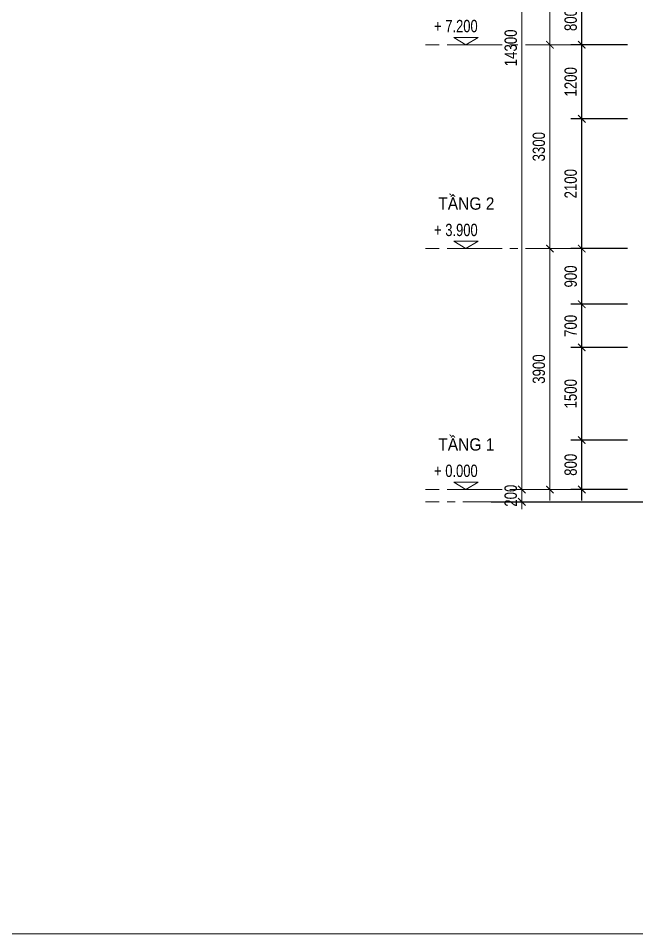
# Model space of a CAD drawing. Header units: millimetres. Extents: x -78046 to 260989, y -99288 to 158505.
# Drawn here: x 221887 to 231897, y -6424 to 8395 of the extents above; entities that cross this region are included whole.
import ezdxf

# ---------------------------------------------------------------- set-up
doc = ezdxf.new("R2010")
doc.units = ezdxf.units.MM
doc.header["$LTSCALE"] = 100
doc.header["$PDMODE"] = 98
doc.linetypes.add('CENTER', pattern=[50.8, 31.75, -6.35, 6.35, -6.35])
doc.layers.get('Defpoints').update_dxf_attribs({"lineweight": 13})
for name, color, linetype, lineweight in [('-CENTER', 143, 'CENTER', 13), ('-DIM', 9, 'Continuous', 13), ('-DOOR', 137, 'Continuous', 9), ('-KH', 143, 'Continuous', 13), ('-LINE1', 7, 'Continuous', 18), ('-TEXT', 7, 'Continuous', 15)]:
    doc.layers.add(name, color=color, linetype=linetype, lineweight=lineweight)
doc.styles.add('1', font='arial.ttf')
doc.styles.add('AVANH', font='VHAVAN_2.TTF', dxfattribs={"width": 0.8})
doc.styles.add('X-5M-DH-TUM1$0$AVANTH', font='arial.ttf', dxfattribs={"width": 0.9})
doc.dimstyles.new('C_100A3', dxfattribs={"dimscale": 100, "dimtxt": 2.5, "dimasz": 1.2, "dimexe": 1.8, "dimexo": 0, "dimgap": 0.75, "dimtad": 1, "dimdec": 0, "dimzin": 0, "dimdsep": 46, "dimtxsty": 'AVANH', "dimblk": 'ARCHTICK', "dimcen": 0, "dimdle": 1.8, "dimclrd": 256, "dimclre": 256, "dimclrt": 7, "dimadec": 0, "dimazin": 0, "dimtfac": 0.0001, "dimtdec": 0, "dimtix": 1, "dimtmove": 2, "dimatfit": 3, "dimldrblk": 'ARCHTICK', "dimfxl": 1.8, "dimtolj": 1, "dimtzin": 0, "dimarcsym": 0})

# ---------------------------------------------------------------- blocks, each defined once
blk = doc.blocks.new('_ARCHTICK')
at = {"const_width": 0.15}
blk.add_lwpolyline([(-0.5, -0.5), (0.5, 0.5)], dxfattribs=at)
blk = doc.blocks.new('*D87')
at = {"layer": '-DIM', "lineweight": -2, "transparency": 16777216}
for p, q in [((-1874, 4280), (-1874, 20)), ((-1120, 4100), (-2054, 4100)), ((-1120, 200), (-2054, 200))]:
    blk.add_line(p, q, dxfattribs=at)
at = {"layer": 'Defpoints', "color": 0, "transparency": 16777216}
for p in [(-1120, 4100), (-1874, 200), (-1120, 200)]:
    blk.add_point(p, dxfattribs=at)
at = {"layer": '-DIM', "lineweight": -2, "transparency": 16777216, "xscale": 120, "yscale": 120, "zscale": 120}
for p, rotation in [((-1874, 4100), 90), ((-1874, 200), 270)]:
    blk.add_blockref('_ARCHTICK', p, dxfattribs=dict(at, rotation=rotation))
at = {"layer": '-DIM', "color": 7, "transparency": 16777216, "insert": (-2053, 2150), "char_height": 200, "attachment_point": 5, "rotation": 90, "style": 'AVANH'}
blk.add_mtext('\\A1;3900', dxfattribs=at)
blk = doc.blocks.new('*D88')
at = {"layer": '-DIM', "lineweight": -2, "transparency": 16777216}
for p, q in [((-1874, 3920), (-1874, 7580)), ((-1120, 7400), (-2054, 7400)), ((-1120, 4100), (-2054, 4100))]:
    blk.add_line(p, q, dxfattribs=at)
at = {"layer": 'Defpoints', "color": 0, "transparency": 16777216}
for p in [(-1874, 7400), (-1120, 7400), (-1120, 4100)]:
    blk.add_point(p, dxfattribs=at)
at = {"layer": '-DIM', "lineweight": -2, "transparency": 16777216, "xscale": 120, "yscale": 120, "zscale": 120}
for p, rotation in [((-1874, 7400), 90), ((-1874, 4100), 270)]:
    blk.add_blockref('_ARCHTICK', p, dxfattribs=dict(at, rotation=rotation))
at = {"layer": '-DIM', "color": 7, "transparency": 16777216, "insert": (-2053, 5750), "char_height": 200, "attachment_point": 5, "rotation": 90, "style": 'AVANH'}
blk.add_mtext('\\A1;3300', dxfattribs=at)
blk = doc.blocks.new('*D89')
at = {"layer": '-DIM', "lineweight": -2, "transparency": 16777216}
for p, q in [((-1874, 7220), (-1874, 10880)), ((-1120, 10700), (-2054, 10700)), ((-1120, 7400), (-2054, 7400))]:
    blk.add_line(p, q, dxfattribs=at)
at = {"layer": 'Defpoints', "color": 0, "transparency": 16777216}
for p in [(-1874, 10700), (-1120, 10700), (-1120, 7400)]:
    blk.add_point(p, dxfattribs=at)
at = {"layer": '-DIM', "lineweight": -2, "transparency": 16777216, "xscale": 120, "yscale": 120, "zscale": 120}
for p, rotation in [((-1874, 10700), 90), ((-1874, 7400), 270)]:
    blk.add_blockref('_ARCHTICK', p, dxfattribs=dict(at, rotation=rotation))
at = {"layer": '-DIM', "color": 7, "transparency": 16777216, "insert": (-2053, 9050), "char_height": 200, "attachment_point": 5, "rotation": 90, "style": 'AVANH'}
blk.add_mtext('\\A1;3300', dxfattribs=at)
blk = doc.blocks.new('*D91')
at = {"layer": '-DIM', "lineweight": -2, "transparency": 16777216}
for p, q in [((-2329, 200), (-2329, 320)), ((-1120, 200), (-2509, 200)), ((-2329, 0), (-2329, 200)), ((-1120, 0), (-2509, 0)), ((-2329, 0), (-2329, -120))]:
    blk.add_line(p, q, dxfattribs=at)
at = {"layer": 'Defpoints', "color": 0, "transparency": 16777216}
for p in [(-2329, 200), (-1120, 200), (-1120, 0)]:
    blk.add_point(p, dxfattribs=at)
at = {"layer": '-DIM', "lineweight": -2, "transparency": 16777216, "xscale": 120, "yscale": 120, "zscale": 120}
for p, rotation in [((-2329, 200), 270), ((-2329, 0), 90)]:
    blk.add_blockref('_ARCHTICK', p, dxfattribs=dict(at, rotation=rotation))
at = {"layer": '-DIM', "color": 7, "transparency": 16777216, "insert": (-2508, 100), "char_height": 200, "attachment_point": 5, "rotation": 90, "style": 'AVANH'}
blk.add_mtext('\\A1;200', dxfattribs=at)
blk = doc.blocks.new('*D92')
at = {"layer": '-DIM', "lineweight": -2, "transparency": 16777216}
for p, q in [((-2329, 20), (-2329, 14680)), ((-1120, 14500), (-2509, 14500)), ((-1120, 200), (-2509, 200))]:
    blk.add_line(p, q, dxfattribs=at)
at = {"layer": 'Defpoints', "color": 0, "transparency": 16777216}
for p in [(-2329, 14500), (-1120, 14500), (-1120, 200)]:
    blk.add_point(p, dxfattribs=at)
at = {"layer": '-DIM', "lineweight": -2, "transparency": 16777216, "xscale": 120, "yscale": 120, "zscale": 120}
for p, rotation in [((-2329, 14500), 90), ((-2329, 200), 270)]:
    blk.add_blockref('_ARCHTICK', p, dxfattribs=dict(at, rotation=rotation))
at = {"layer": '-DIM', "color": 7, "transparency": 16777216, "insert": (-2508, 7350), "char_height": 200, "attachment_point": 5, "rotation": 90, "style": 'AVANH'}
blk.add_mtext('\\A1;14300', dxfattribs=at)
blk = doc.blocks.new('cot')
at = {"layer": '-KH'}
blk.add_line((116899, -109064), (117274, -109064), dxfattribs=at)
blk.add_lwpolyline([(117286, -108944), (116888, -108944), (117087, -109064)], close=True, dxfattribs=at)
blk.add_solid([(117087, -109064), (117087, -108944), (117286, -108944), (117087, -109064)], dxfattribs=at)
blk = doc.blocks.new('*D512')
at = {"layer": '-DIM', "lineweight": -2, "transparency": 16777216}
for p, q in [((231008, 587), (231008, 1747)), ((231750, 1567), (230828, 1567)), ((231750, 767), (230828, 767))]:
    blk.add_line(p, q, dxfattribs=at)
at = {"layer": 'Defpoints', "color": 0, "transparency": 16777216}
for p in [(231008, 1567), (231750, 1567), (231750, 767)]:
    blk.add_point(p, dxfattribs=at)
at = {"layer": '-DIM', "lineweight": -2, "transparency": 16777216, "xscale": 120, "yscale": 120, "zscale": 120}
for p, rotation in [((231008, 1567), 90), ((231008, 767), 270)]:
    blk.add_blockref('_ARCHTICK', p, dxfattribs=dict(at, rotation=rotation))
at = {"layer": '-DIM', "color": 7, "transparency": 16777216, "insert": (230829, 1167), "char_height": 200, "attachment_point": 5, "rotation": 90, "style": 'AVANH'}
blk.add_mtext('\\A1;800', dxfattribs=at)
blk = doc.blocks.new('*D513')
at = {"layer": '-DIM', "lineweight": -2, "transparency": 16777216}
for p, q in [((231008, 1387), (231008, 3247)), ((231750, 3067), (230828, 3067)), ((231750, 1567), (230828, 1567))]:
    blk.add_line(p, q, dxfattribs=at)
at = {"layer": 'Defpoints', "color": 0, "transparency": 16777216}
for p in [(231008, 3067), (231750, 3067), (231750, 1567)]:
    blk.add_point(p, dxfattribs=at)
at = {"layer": '-DIM', "lineweight": -2, "transparency": 16777216, "xscale": 120, "yscale": 120, "zscale": 120}
for p, rotation in [((231008, 3067), 90), ((231008, 1567), 270)]:
    blk.add_blockref('_ARCHTICK', p, dxfattribs=dict(at, rotation=rotation))
at = {"layer": '-DIM', "color": 7, "transparency": 16777216, "insert": (230829, 2317), "char_height": 200, "attachment_point": 5, "rotation": 90, "style": 'AVANH'}
blk.add_mtext('\\A1;1500', dxfattribs=at)
blk = doc.blocks.new('*D514')
at = {"layer": '-DIM', "lineweight": -2, "transparency": 16777216}
for p, q in [((231008, 2887), (231008, 3946)), ((231750, 3766), (230828, 3766)), ((231750, 3067), (230828, 3067))]:
    blk.add_line(p, q, dxfattribs=at)
at = {"layer": 'Defpoints', "color": 0, "transparency": 16777216}
for p in [(231008, 3766), (231750, 3766), (231750, 3067)]:
    blk.add_point(p, dxfattribs=at)
at = {"layer": '-DIM', "lineweight": -2, "transparency": 16777216, "xscale": 120, "yscale": 120, "zscale": 120}
for p, rotation in [((231008, 3766), 90), ((231008, 3067), 270)]:
    blk.add_blockref('_ARCHTICK', p, dxfattribs=dict(at, rotation=rotation))
at = {"layer": '-DIM', "color": 7, "transparency": 16777216, "insert": (230829, 3416), "char_height": 200, "attachment_point": 5, "rotation": 90, "style": 'AVANH'}
blk.add_mtext('\\A1;700', dxfattribs=at)
blk = doc.blocks.new('*D515')
at = {"layer": '-DIM', "lineweight": -2, "transparency": 16777216}
for p, q in [((231008, 3586), (231008, 4847)), ((231750, 4667), (230828, 4667)), ((231750, 3766), (230828, 3766))]:
    blk.add_line(p, q, dxfattribs=at)
at = {"layer": 'Defpoints', "color": 0, "transparency": 16777216}
for p in [(231008, 4667), (231750, 4667), (231750, 3766)]:
    blk.add_point(p, dxfattribs=at)
at = {"layer": '-DIM', "lineweight": -2, "transparency": 16777216, "xscale": 120, "yscale": 120, "zscale": 120}
for p, rotation in [((231008, 4667), 90), ((231008, 3766), 270)]:
    blk.add_blockref('_ARCHTICK', p, dxfattribs=dict(at, rotation=rotation))
at = {"layer": '-DIM', "color": 7, "transparency": 16777216, "insert": (230829, 4216), "char_height": 200, "attachment_point": 5, "rotation": 90, "style": 'AVANH'}
blk.add_mtext('\\A1;900', dxfattribs=at)
blk = doc.blocks.new('*D505')
at = {"layer": '-DIM', "lineweight": -2, "transparency": 16777216}
for p, q in [((231008, 4487), (231008, 6947)), ((231750, 6767), (230828, 6767)), ((231750, 4667), (230828, 4667))]:
    blk.add_line(p, q, dxfattribs=at)
at = {"layer": 'Defpoints', "color": 0, "transparency": 16777216}
for p in [(231008, 6767), (231750, 6767), (231750, 4667)]:
    blk.add_point(p, dxfattribs=at)
at = {"layer": '-DIM', "lineweight": -2, "transparency": 16777216, "xscale": 120, "yscale": 120, "zscale": 120}
for p, rotation in [((231008, 6767), 90), ((231008, 4667), 270)]:
    blk.add_blockref('_ARCHTICK', p, dxfattribs=dict(at, rotation=rotation))
at = {"layer": '-DIM', "color": 7, "transparency": 16777216, "insert": (230829, 5717), "char_height": 200, "attachment_point": 5, "rotation": 90, "style": 'AVANH'}
blk.add_mtext('\\A1;2100', dxfattribs=at)
blk = doc.blocks.new('*D506')
at = {"layer": '-DIM', "lineweight": -2, "transparency": 16777216}
for p, q in [((231008, 6587), (231008, 8147)), ((231750, 7967), (230828, 7967)), ((231750, 6767), (230828, 6767))]:
    blk.add_line(p, q, dxfattribs=at)
at = {"layer": 'Defpoints', "color": 0, "transparency": 16777216}
for p in [(231008, 7967), (231750, 7967), (231750, 6767)]:
    blk.add_point(p, dxfattribs=at)
at = {"layer": '-DIM', "lineweight": -2, "transparency": 16777216, "xscale": 120, "yscale": 120, "zscale": 120}
for p, rotation in [((231008, 7967), 90), ((231008, 6767), 270)]:
    blk.add_blockref('_ARCHTICK', p, dxfattribs=dict(at, rotation=rotation))
at = {"layer": '-DIM', "color": 7, "transparency": 16777216, "insert": (230829, 7367), "char_height": 200, "attachment_point": 5, "rotation": 90, "style": 'AVANH'}
blk.add_mtext('\\A1;1200', dxfattribs=at)
blk = doc.blocks.new('*D507')
at = {"layer": '-DIM', "lineweight": -2, "transparency": 16777216}
for p, q in [((231008, 7787), (231008, 8946)), ((231750, 8766), (230828, 8766)), ((231750, 7967), (230828, 7967))]:
    blk.add_line(p, q, dxfattribs=at)
at = {"layer": 'Defpoints', "color": 0, "transparency": 16777216}
for p in [(231008, 8766), (231750, 8766), (231750, 7967)]:
    blk.add_point(p, dxfattribs=at)
at = {"layer": '-DIM', "lineweight": -2, "transparency": 16777216, "xscale": 120, "yscale": 120, "zscale": 120}
for p, rotation in [((231008, 8766), 90), ((231008, 7967), 270)]:
    blk.add_blockref('_ARCHTICK', p, dxfattribs=dict(at, rotation=rotation))
at = {"layer": '-DIM', "color": 7, "transparency": 16777216, "insert": (230829, 8367), "char_height": 200, "attachment_point": 5, "rotation": 90, "style": 'AVANH'}
blk.add_mtext('\\A1;800', dxfattribs=at)
blk = doc.blocks.new('ƯEQ')
at = {"layer": '-CENTER', "ltscale": 0.2}
for p, q in [((-616.7, 7400), (-3887.9, 7400)), ((-616.7, 4100), (-3887.9, 4100)), ((-616.7, 200), (-3887.9, 200)), ((-616.7, 0), (-3887.9, 0))]:
    blk.add_line(p, q, dxfattribs=at)
at = {"layer": '-CENTER'}
for p in [(-120320.2, 116463.7), (-120320.2, 113163.7), (-120320.2, 109263.7)]:
    blk.add_blockref('cot', p, dxfattribs=at)
at = {"layer": '-TEXT', "style": '1', "width": 0.75}
for s, p in [('+ 7.200', (-3748.7, 7602.8)), ('+ 3.900', (-3748.7, 4302.8)), ('+ 0.000', (-3748.7, 402.8))]:
    blk.add_text(s, height=200, dxfattribs=at).set_placement(p)
at = {"layer": '-TEXT', "color": 2, "style": 'X-5M-DH-TUM1$0$AVANTH', "width": 0.9}
for s, p in [('TẦNG 2', (-3681.2, 4729.6)), ('TẦNG 1', (-3681.2, 829.6))]:
    blk.add_text(s, height=200, dxfattribs=at).set_placement(p)
at = {"layer": '-DIM'}
for base, p1, p2, picture, middle in [((-2329.5, 14500), (-1119.9, 200), (-1119.9, 14500), '*D92', (-2507.9, 7350)), ((-1874.2, 10700), (-1119.9, 7400), (-1119.9, 10700), '*D89', (-2052.7, 9050)), ((-1874.2, 7400), (-1119.9, 4100), (-1119.9, 7400), '*D88', (-2052.7, 5750)), ((-1874.2, 200), (-1119.9, 4100), (-1119.9, 200), '*D87', (-2052.7, 2150)), ((-2329.5, 200), (-1119.9, 0), (-1119.9, 200), '*D91', (-2507.9, 100))]:
    dim = blk.add_linear_dim(base=base, p1=p1, p2=p2, angle=90, dimstyle='C_100A3', override={"dimtxt": 2}, dxfattribs=at)
    dim.commit()
    dim.dimension.update_dxf_attribs({"geometry": picture, "text_midpoint": middle})

msp = doc.modelspace()

# ---------------------------------------------------------------- linework, layer by layer
at = {"layer": '-LINE1'}
msp.add_lwpolyline([(221089.3, -6424), (260989.3, -6424), (260989.3, 21791), (221089.3, 21791)], close=True, dxfattribs=at)
at = {"color": 2}
msp.add_line((229543, 566.6), (253030.4, 566.6), dxfattribs=at)

# ---------------------------------------------------------------- block references
at = {"layer": '-DOOR', "color": 2}
msp.add_blockref('ƯEQ', (232366.8, 566.6), dxfattribs=at)

# ---------------------------------------------------------------- dimensions: what is measured, and where the dimension line sits
at = {"layer": '-DIM'}
for base, p1, p2, picture, middle in [((231007.9, 8766.4), (231750.1, 7966.6), (231750.1, 8766.4), '*D507', (230829.5, 8366.5)), ((231007.9, 7966.6), (231750.1, 6766.6), (231750.1, 7966.6), '*D506', (230829.5, 7366.6)), ((231007.9, 6766.6), (231750.1, 4666.6), (231750.1, 6766.6), '*D505', (230829.5, 5716.6)), ((231007.9201, 4666.5826), (231750.0914, 3766.1405), (231750.0914, 4666.5826), '*D515', (230829.4833, 4216.3615)), ((231007.9201, 3766.1405), (231750.0914, 3066.5717), (231750.0914, 3766.1405), '*D514', (230829.4833, 3416.3561)), ((231007.9, 3066.6), (231750.1, 1566.6), (231750.1, 3066.6), '*D513', (230829.5, 2316.6)), ((231007.9, 1566.6), (231750.1, 766.6), (231750.1, 1566.6), '*D512', (230829.5, 1166.6))]:
    dim = msp.add_linear_dim(base=base, p1=p1, p2=p2, angle=90, dimstyle='C_100A3', override={"dimtxt": 2}, dxfattribs=at)
    dim.commit()
    dim.dimension.update_dxf_attribs({"geometry": picture, "text_midpoint": middle})

doc.saveas('drawing.dxf')
